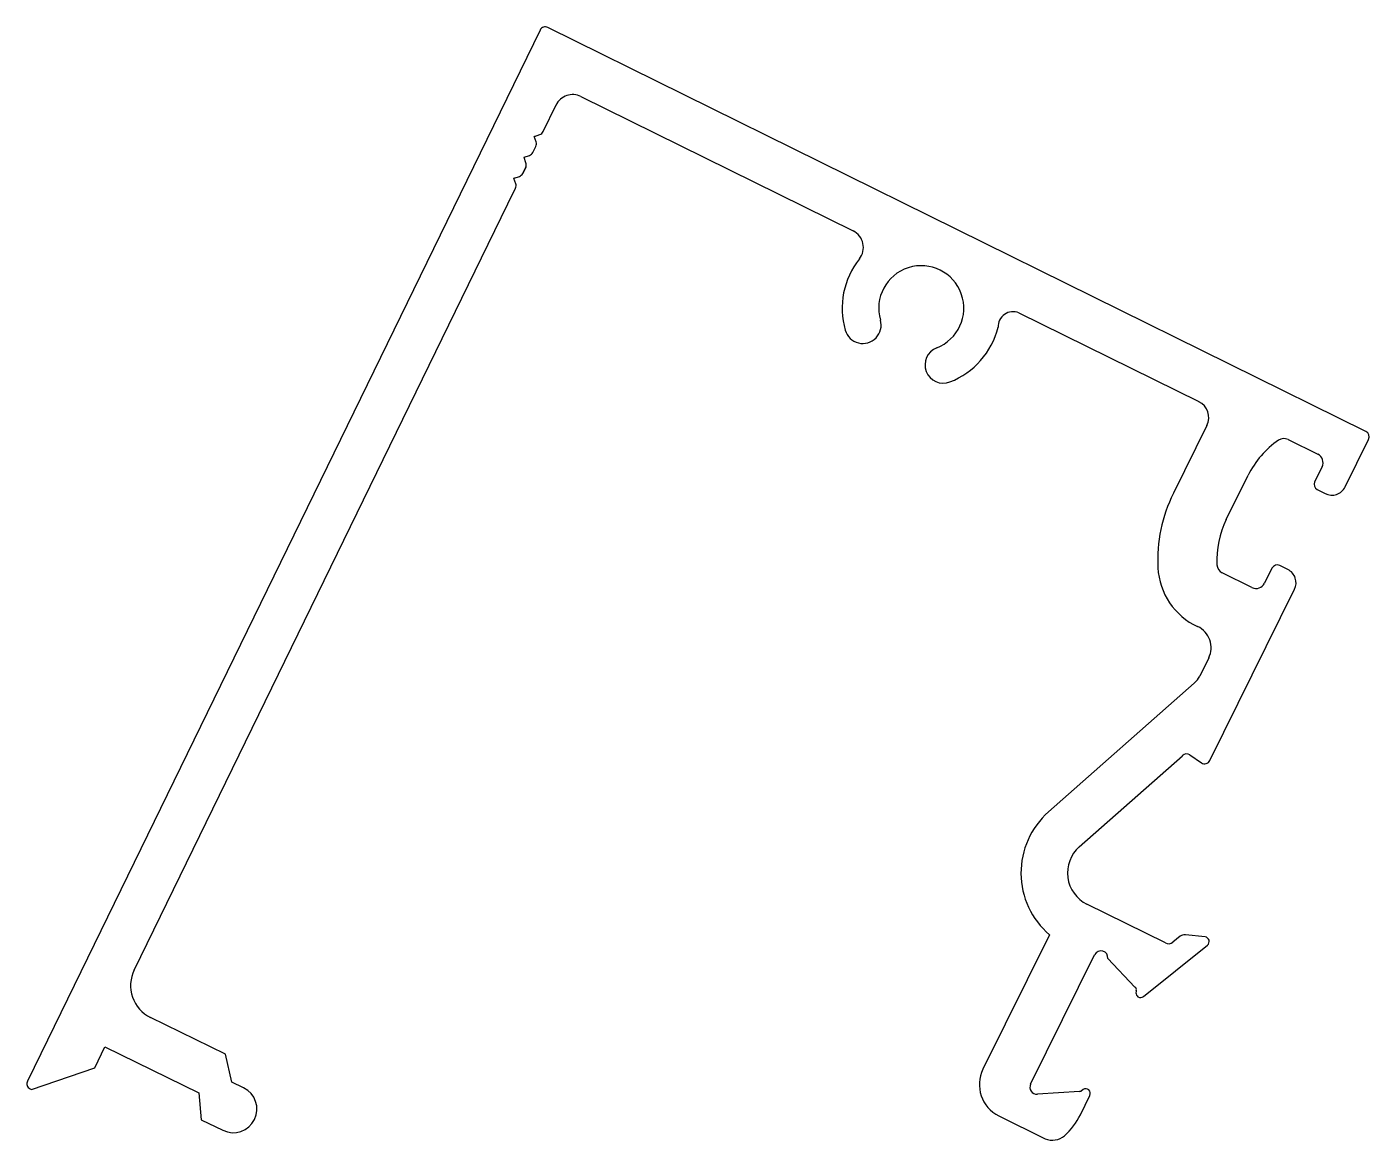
# Model space of a CAD drawing. Extents: x -22.4 to 35.3, y 1 to 48.9.
import ezdxf

# ---------------------------------------------------------------- set-up
doc = ezdxf.new("R2010")
doc.units = 0
doc.layers.add('1', color=7, linetype='CONTINUOUS')

msp = doc.modelspace()

# ---------------------------------------------------------------- linework, layer by layer
at = {"layer": '1', "linetype": 'CONTINUOUS'}
for p, q in [((-0.364, 48.746), (-22.414, 3.538)), ((35.16, 31.481), (-0.029, 48.861)), ((1.398, 45.89), (13.107, 40.107)), ((-0.233, 44.379), (0.327, 45.527)), ((-0.531, 43.935), (-0.61, 44.164)), ((-0.605, 44.174), (-0.376, 44.253)), ((-1.043, 43.275), (-0.815, 43.354)), ((-0.671, 43.481), (-0.543, 43.744)), ((-1.11, 42.582), (-0.981, 42.845)), ((-0.981, 42.845), (-1.11, 42.582)), ((-1.11, 42.582), (-0.981, 42.845)), ((-0.981, 42.845), (-1.11, 42.582)), ((-1.11, 42.582), (-0.981, 42.845)), ((-0.97, 43.036), (-1.048, 43.265)), ((-1.408, 42.137), (-1.487, 42.366)), ((-1.482, 42.376), (-1.253, 42.455)), ((-1.749, 41.271), (-1.42, 41.946)), ((-1.42, 41.946), (-1.42, 41.946)), ((-17.823, 8.315), (-1.749, 41.271)), ((20.232, 36.587), (27.976, 32.763)), ((28.322, 31.742), (26.879, 28.821)), ((31.812, 31.137), (33.091, 30.505)), ((34.265, 29.096), (35.275, 31.141)), ((29.157, 27.696), (30.097, 29.599)), ((33.275, 29.961), (32.956, 29.313)), ((33.069, 28.978), (33.414, 28.808)), ((31.122, 25.6), (30.802, 24.952)), ((31.802, 25.543), (31.457, 25.713)), ((30.257, 24.768), (28.978, 25.4)), ((28.451, 17.325), (32.09, 24.692)), ((32.09, 24.692), (32.09, 24.692)), ((28.4, 21.738), (28.015, 20.958)), ((27.78, 20.652), (21.508, 15.114)), ((22.831, 13.614), (27.265, 17.528)), ((27.594, 17.568), (28.085, 17.23)), ((26.537, 9.477), (23.16, 11.145)), ((21.545, 9.834), (18.689, 4.051)), ((28.243, 9.736), (27.395, 9.83)), ((25.594, 7.176), (28.346, 9.382)), ((27.175, 9.766), (26.858, 9.512)), ((20.74, 3.405), (23.491, 8.974)), ((24.058, 8.805), (25.228, 7.581)), ((-13.89, 4.701), (-17.121, 6.277)), ((-19.521, 4.11), (-19.082, 5.008)), ((-19.082, 5.008), (-15.035, 3.034)), ((-13.615, 3.49), (-13.89, 4.701)), ((-22.238, 3.174), (-19.521, 4.11)), ((-13.113, 3.245), (-13.615, 3.49)), ((-22.298, 3.204), (-22.238, 3.174)), ((-15.035, 3.034), (-14.937, 1.874)), ((22.839, 3.09), (21.029, 2.973)), ((22.88, 2.091), (23.289, 2.919)), ((23.003, 3.177), (22.909, 3.108)), ((-14.937, 1.874), (-14.004, 1.419)), ((19.369, 2.042), (21.364, 1.057))]:
    msp.add_line(p, q, dxfattribs=at)
for centre, radius, start, end in [((-0.139, 48.637), 0.25, 63.71522, 153.99998), ((1.044, 45.172), 0.8, 63.71522, 153.99998), ((-0.603, 44.166), 0.008, 108.99998, 198.99998), ((-0.768, 43.853), 0.25, 333.99998, 18.99998), ((-0.458, 44.489), 0.25, 288.99998, 333.99998), ((-0.896, 43.59), 0.25, 288.99998, 333.99998), ((-1.041, 43.268), 0.008, 108.99998, 198.99998), ((-1.206, 42.955), 0.25, 333.99998, 18.99998), ((-1.479, 42.369), 0.008, 108.99998, 198.99998), ((-1.334, 42.691), 0.25, 288.99998, 333.99998), ((-1.644, 42.056), 0.25, 333.99998, 18.99998), ((12.757, 39.398), 0.79, 321.41192, 63.71522), ((16.035, 36.783), 3.404, 141.41192, 196.16543), ((16.035, 36.783), 1.829, 291.265, 196.16543), ((19.991, 35.98), 0.654, 68.36737, 181.67907), ((13.522, 36.054), 0.787, 196.16542, 16.16543), ((16.035, 36.783), 3.404, 291.265, 346.01851), ((16.984, 34.345), 0.787, 111.265, 291.265), ((27.639, 32.079), 0.762, 333.71522, 63.71522), ((35.047, 31.253), 0.254, 333.71522, 63.71522), ((33.647, 27.846), 3.96, 124.55523, 153.71533), ((31.632, 30.772), 0.406, 63.71562, 124.55554), ((32.911, 30.141), 0.406, 333.71522, 63.71522), ((33.18, 29.202), 0.25, 153.71522, 243.71522), ((33.695, 29.377), 0.635, 243.71517, 333.71526), ((32.707, 25.942), 6.5, 153.71481, 182.87525), ((32.707, 25.942), 3.96, 153.71481, 182.87446), ((29.158, 25.764), 2.947, 182.87702, 245.21282), ((29.158, 25.764), 0.406, 182.87647, 243.71681), ((31.346, 25.489), 0.25, 63.71522, 153.71522), ((31.521, 24.973), 0.635, 333.71517, 63.71526), ((30.437, 25.132), 0.406, 243.71522, 333.71522), ((27.504, 22.181), 1, 333.71522, 65.21282), ((27.118, 21.401), 1, 311.44019, 333.71522), ((27.452, 17.363), 0.25, 55.40159, 138.48819), ((28.227, 17.435), 0.25, 235.40159, 333.71522), ((23.824, 12.49), 3.5, 131.44019, 229.3655), ((23.824, 12.49), 1.5, 131.44019, 243.71522), ((27.362, 9.532), 0.3, 83.71604, 128.71457), ((26.67, 9.746), 0.3, 243.71522, 308.71704), ((28.221, 9.538), 0.2, 308.71624, 83.71527), ((23.76, 8.841), 0.3, 353.18653, 153.71522), ((-16.453, 7.647), 1.524, 153.99998, 243.99998), ((25.162, 7.473), 0.127, 344.60148, 58.21891), ((25.721, 7.32), 0.453, 164.60148, 177.76794), ((25.465, 7.329), 0.197, 177.76794, 236.83622), ((25.468, 7.333), 0.202, 236.83622, 308.71512), ((20.034, 3.387), 1.5, 153.71522, 243.71322), ((-22.189, 3.428), 0.25, 153.99998, 243.99998), ((-13.559, 2.332), 1.016, 243.99998, 63.99998), ((21.009, 3.272), 0.3, 153.71522, 273.7153), ((22.826, 3.29), 0.2, 273.71531, 294.41899), ((23.109, 3.008), 0.2, 333.71522, 122.12599), ((20.16, 3.434), 3.033, 312.21141, 333.71522), ((21.674, 1.807), 0.812, 247.53685, 310.21309)]:
    msp.add_arc(centre, radius, start, end, dxfattribs=at)

doc.saveas('drawing.dxf')
